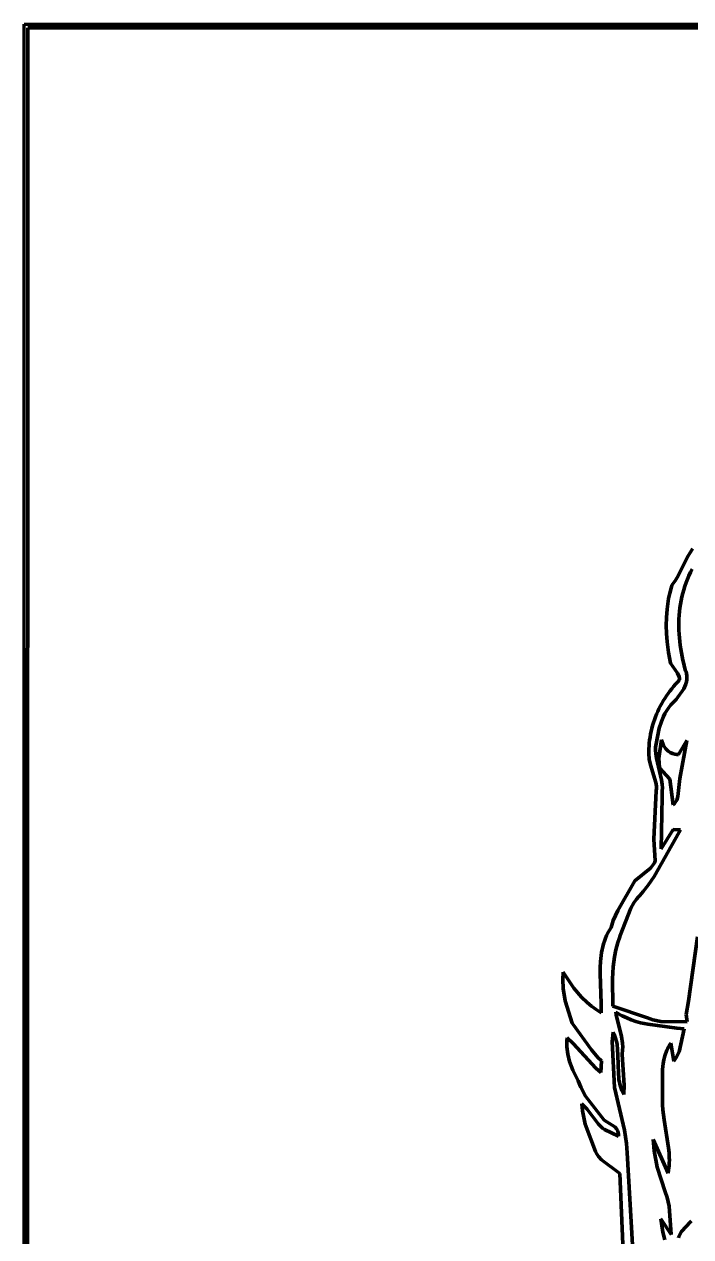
# Model space of a CAD drawing. Header units: millimetres. Extents: x 0 to 7.9, y 0 to 11.
# Drawn here: x 0 to 2.79, y 5.95 to 11.03 of the extents above; entities that cross this region are included whole.
import ezdxf

# ---------------------------------------------------------------- set-up
doc = ezdxf.new("R2010")
doc.units = ezdxf.units.MM
doc.layers.add('color#020202ff', color=7, linetype='CONTINUOUS', lineweight=100)
doc.layers.add('color#fefefeff', color=7, linetype='CONTINUOUS', lineweight=100)

msp = doc.modelspace()

# ---------------------------------------------------------------- linework, layer by layer
at = {"layer": 'color#020202ff'}
for p, q in [((0, 11.0278), (7.875, 11.0278)), ((0, 0), (0, 11.0278)), ((0.0145, 11.0128), (0.0139, 2.3334)), ((4.9861, 11.0138), (0.0145, 11.0128)), ((2.789, 8.8196), (2.7981, 8.8325)), ((2.7373, 8.7199), (2.7768, 8.7992)), ((2.7768, 8.7992), (2.789, 8.8196)), ((2.7895, 8.7346), (2.7827, 8.7204)), ((2.7968, 8.7485), (2.7895, 8.7346)), ((2.7079, 8.669), (2.711, 8.68)), ((2.711, 8.68), (2.716, 8.6862)), ((2.716, 8.6862), (2.7251, 8.6993)), ((2.7251, 8.6993), (2.7373, 8.7199)), ((2.7656, 8.6769), (2.7609, 8.662)), ((2.7708, 8.6916), (2.7656, 8.6769)), ((2.7765, 8.7061), (2.7708, 8.6916)), ((2.7827, 8.7204), (2.7765, 8.7061)), ((2.6939, 8.6024), (2.6976, 8.6248)), ((2.6976, 8.6248), (2.7023, 8.647)), ((2.7023, 8.647), (2.7079, 8.669)), ((2.7531, 8.6319), (2.75, 8.6166)), ((2.7568, 8.647), (2.7531, 8.6319)), ((2.7609, 8.662), (2.7568, 8.647)), ((2.6884, 8.5461), (2.6911, 8.58)), ((2.6911, 8.58), (2.6939, 8.6024)), ((2.7451, 8.5858), (2.7433, 8.5703)), ((2.7473, 8.6012), (2.7451, 8.5858)), ((2.75, 8.6166), (2.7473, 8.6012)), ((2.6876, 8.5122), (2.6884, 8.5461)), ((2.7411, 8.539), (2.7406, 8.5233)), ((2.7406, 8.5233), (2.7406, 8.5076)), ((2.742, 8.5547), (2.7411, 8.539)), ((2.7433, 8.5703), (2.742, 8.5547)), ((2.6886, 8.4782), (2.6876, 8.5122)), ((2.6913, 8.4443), (2.6886, 8.4782)), ((2.7406, 8.5076), (2.7409, 8.4919)), ((2.7409, 8.4919), (2.7417, 8.4762)), ((2.7417, 8.4762), (2.7428, 8.4605)), ((2.6974, 8.3993), (2.6913, 8.4443)), ((2.7428, 8.4605), (2.7444, 8.4448)), ((2.7444, 8.4448), (2.7462, 8.4292)), ((2.7462, 8.4292), (2.7485, 8.4137)), ((2.7062, 8.3548), (2.6974, 8.3993)), ((2.7485, 8.4137), (2.751, 8.3982)), ((2.751, 8.3982), (2.754, 8.3828)), ((2.754, 8.3828), (2.7572, 8.3675)), ((2.7352, 8.3128), (2.7062, 8.3548)), ((2.7572, 8.3675), (2.7607, 8.3523)), ((2.7607, 8.3523), (2.7646, 8.3372)), ((2.7646, 8.3372), (2.7687, 8.3223)), ((2.7687, 8.3223), (2.7706, 8.3177)), ((2.7267, 8.2663), (2.7352, 8.2753)), ((2.7423, 8.298), (2.7352, 8.3128)), ((2.7352, 8.2753), (2.7439, 8.2841)), ((2.7439, 8.2899), (2.7423, 8.298)), ((2.7439, 8.2841), (2.7439, 8.2899)), ((2.7727, 8.2771), (2.7688, 8.2641)), ((2.7706, 8.3177), (2.772, 8.3131)), ((2.772, 8.3131), (2.7732, 8.3085)), ((2.7742, 8.286), (2.7727, 8.2771)), ((2.7732, 8.3085), (2.774, 8.304)), ((2.774, 8.304), (2.7746, 8.2949)), ((2.7746, 8.2949), (2.7742, 8.286)), ((2.6883, 8.2175), (2.6954, 8.2277)), ((2.6954, 8.2277), (2.7028, 8.2377)), ((2.7028, 8.2377), (2.7105, 8.2475)), ((2.7105, 8.2475), (2.7185, 8.257)), ((2.7185, 8.257), (2.7267, 8.2663)), ((2.7611, 8.2473), (2.729, 8.2018)), ((2.7688, 8.2641), (2.7611, 8.2473)), ((2.6572, 8.1636), (2.6628, 8.1747)), ((2.6628, 8.1747), (2.6687, 8.1857)), ((2.6687, 8.1857), (2.6749, 8.1965)), ((2.6749, 8.1965), (2.6815, 8.2071)), ((2.6815, 8.2071), (2.6883, 8.2175)), ((2.6983, 8.1692), (2.69, 8.157)), ((2.7075, 8.1807), (2.6983, 8.1692)), ((2.7177, 8.1916), (2.7075, 8.1807)), ((2.7232, 8.1968), (2.7177, 8.1916)), ((2.729, 8.2018), (2.7232, 8.1968)), ((2.6341, 8.1057), (2.638, 8.1175)), ((2.638, 8.1175), (2.6423, 8.1293)), ((2.6423, 8.1293), (2.6469, 8.1408)), ((2.6469, 8.1408), (2.6519, 8.1523)), ((2.6519, 8.1523), (2.6572, 8.1636)), ((2.6759, 8.1312), (2.6673, 8.1108)), ((2.6825, 8.1444), (2.6759, 8.1312)), ((2.69, 8.157), (2.6825, 8.1444)), ((2.6219, 8.0575), (2.6244, 8.0696)), ((2.6244, 8.0696), (2.6273, 8.0818)), ((2.6273, 8.0818), (2.6305, 8.0938)), ((2.6305, 8.0938), (2.6341, 8.1057)), ((2.6581, 8.0825), (2.6436, 8.0097)), ((2.6673, 8.1108), (2.6581, 8.0825)), ((2.6158, 8.0081), (2.6168, 8.0205)), ((2.6168, 8.0205), (2.6181, 8.0329)), ((2.6181, 8.0329), (2.6198, 8.0452)), ((2.6198, 8.0452), (2.6219, 8.0575)), ((2.6562, 7.9567), (2.6673, 8.0339)), ((2.6673, 8.0339), (2.6766, 8.0098)), ((2.7395, 7.9729), (2.7741, 8.0314)), ((2.7741, 8.0314), (2.7443, 7.8718)), ((2.6152, 7.9833), (2.6153, 7.9957)), ((2.6155, 7.9708), (2.6152, 7.9833)), ((2.6153, 7.9957), (2.6158, 8.0081)), ((2.6162, 7.9584), (2.6155, 7.9708)), ((2.643, 8.003), (2.6427, 7.9896)), ((2.6427, 7.9896), (2.6435, 7.9764)), ((2.6436, 8.0097), (2.643, 8.003)), ((2.6435, 7.9764), (2.6463, 7.9568)), ((2.6766, 8.0098), (2.6863, 7.9954)), ((2.6863, 7.9954), (2.696, 7.986)), ((2.696, 7.986), (2.7043, 7.9804)), ((2.7043, 7.9804), (2.7137, 7.9763)), ((2.7137, 7.9763), (2.7241, 7.9737)), ((2.7241, 7.9737), (2.7316, 7.9729)), ((2.7316, 7.9729), (2.7395, 7.9729)), ((2.6167, 7.9535), (2.6162, 7.9584)), ((2.6216, 7.9296), (2.6167, 7.9535)), ((2.6446, 7.8549), (2.6216, 7.9296)), ((2.6463, 7.9568), (2.6681, 7.8664)), ((2.659, 7.916), (2.6562, 7.9567)), ((2.7021, 7.8685), (2.659, 7.916)), ((2.6681, 7.8664), (2.6708, 7.8468)), ((2.7174, 7.7613), (2.7021, 7.8685)), ((2.7443, 7.8718), (2.7369, 7.796)), ((2.6353, 7.6186), (2.6456, 7.8207)), ((2.6463, 7.8405), (2.6446, 7.8549)), ((2.6456, 7.8207), (2.6465, 7.8307)), ((2.6465, 7.8307), (2.6463, 7.8405)), ((2.671, 7.8202), (2.6702, 7.795)), ((2.6708, 7.8468), (2.6714, 7.8335)), ((2.6714, 7.8335), (2.671, 7.8202)), ((2.6702, 7.795), (2.667, 7.5773)), ((2.7203, 7.7644), (2.7174, 7.7613)), ((2.7254, 7.7709), (2.7203, 7.7644)), ((2.7314, 7.7813), (2.7254, 7.7709)), ((2.7369, 7.796), (2.7314, 7.7813)), ((2.6413, 7.5276), (2.6353, 7.6186)), ((2.7416, 7.6473), (2.637, 7.4625)), ((2.667, 7.5773), (2.7171, 7.6583)), ((2.7171, 7.6583), (2.7473, 7.6569)), ((2.7473, 7.6569), (2.7416, 7.6473)), ((2.6215, 7.4961), (2.6318, 7.5089)), ((2.6318, 7.5089), (2.638, 7.5197)), ((2.638, 7.5197), (2.6413, 7.5276)), ((2.5564, 7.4444), (2.6215, 7.4961)), ((2.637, 7.4625), (2.6118, 7.4257)), ((2.4845, 7.3193), (2.5564, 7.4444)), ((2.6118, 7.4257), (2.5912, 7.3991)), ((2.5635, 7.3675), (2.5523, 7.3518)), ((2.572, 7.3774), (2.5635, 7.3675)), ((2.5765, 7.3821), (2.572, 7.3774)), ((2.5912, 7.3991), (2.5765, 7.3821)), ((2.466, 7.2778), (2.4845, 7.3193)), ((2.5396, 7.3295), (2.495, 7.2152)), ((2.5523, 7.3518), (2.5396, 7.3295)), ((2.4565, 7.2488), (2.466, 7.2778)), ((2.4335, 7.2037), (2.4383, 7.2152)), ((2.4383, 7.2152), (2.4437, 7.2266)), ((2.4437, 7.2266), (2.4498, 7.2378)), ((2.4498, 7.2378), (2.4565, 7.2488)), ((2.4915, 7.2054), (2.4852, 7.1856)), ((2.495, 7.2152), (2.4915, 7.2054)), ((2.7807, 6.9408), (2.8182, 7.2096)), ((2.4173, 7.1439), (2.4196, 7.1561)), ((2.4196, 7.1561), (2.4223, 7.1682)), ((2.4223, 7.1682), (2.4255, 7.1802)), ((2.4255, 7.1802), (2.4292, 7.192)), ((2.4292, 7.192), (2.4335, 7.2037)), ((2.4773, 7.1557), (2.4712, 7.1254)), ((2.4852, 7.1856), (2.4773, 7.1557)), ((2.4115, 7.0816), (2.4128, 7.1068)), ((2.4128, 7.1068), (2.414, 7.1192)), ((2.414, 7.1192), (2.4155, 7.1316)), ((2.4155, 7.1316), (2.4173, 7.1439)), ((2.4712, 7.1254), (2.4656, 7.0846)), ((2.2545, 7.0309), (2.2557, 7.0611)), ((2.2557, 7.0611), (2.3012, 6.9942)), ((2.4111, 7.0563), (2.4115, 7.0816)), ((2.415, 6.9292), (2.4111, 7.0563)), ((2.4656, 7.0846), (2.4621, 7.0331)), ((2.2566, 6.9933), (2.2545, 7.0309)), ((2.4621, 7.0331), (2.4643, 6.9195)), ((2.2652, 6.9412), (2.2566, 6.9933)), ((2.3012, 6.9942), (2.3329, 6.9573)), ((2.3329, 6.9573), (2.3561, 6.9347)), ((2.294, 6.8476), (2.2652, 6.9412)), ((2.3561, 6.9347), (2.3746, 6.9191)), ((2.3746, 6.9191), (2.3942, 6.9049)), ((2.3942, 6.9049), (2.4149, 6.892)), ((2.4149, 6.892), (2.415, 6.9292)), ((2.4643, 6.9195), (2.6099, 6.8703)), ((2.7708, 6.8839), (2.7807, 6.9408)), ((2.477, 6.8945), (2.4782, 6.8835)), ((2.4858, 6.8889), (2.477, 6.8945)), ((2.4782, 6.8835), (2.5008, 6.7919)), ((2.4947, 6.8837), (2.4858, 6.8889)), ((2.5037, 6.8788), (2.4947, 6.8837)), ((2.5129, 6.8742), (2.5037, 6.8788)), ((2.5222, 6.87), (2.5129, 6.8742)), ((2.5411, 6.8624), (2.5222, 6.87)), ((2.5604, 6.8559), (2.5411, 6.8624)), ((2.5801, 6.8503), (2.5604, 6.8559)), ((2.6101, 6.8435), (2.5801, 6.8503)), ((2.6099, 6.8703), (2.6317, 6.8623)), ((2.6317, 6.8623), (2.6654, 6.8548)), ((2.6654, 6.8548), (2.7751, 6.8532)), ((2.7751, 6.8532), (2.7708, 6.8839)), ((2.2985, 6.8424), (2.294, 6.8476)), ((2.3747, 6.736), (2.2985, 6.8424)), ((2.4653, 6.8108), (2.4613, 6.7709)), ((2.4693, 6.8023), (2.4653, 6.8108)), ((2.4728, 6.7937), (2.4693, 6.8023)), ((2.7327, 6.8273), (2.6101, 6.8435)), ((2.7631, 6.8239), (2.7327, 6.8273)), ((2.7414, 6.7282), (2.7631, 6.8239)), ((2.2715, 6.7743), (2.2723, 6.7869)), ((2.2717, 6.7491), (2.2715, 6.7743)), ((2.2756, 6.7179), (2.2717, 6.7491)), ((2.2723, 6.7869), (2.2981, 6.7635)), ((2.2981, 6.7635), (2.3923, 6.6606)), ((2.4613, 6.7709), (2.4711, 6.5786)), ((2.4757, 6.785), (2.4728, 6.7937)), ((2.4781, 6.7762), (2.4757, 6.785)), ((2.4802, 6.7673), (2.4781, 6.7762)), ((2.4818, 6.7583), (2.4802, 6.7673)), ((2.4841, 6.7401), (2.4818, 6.7583)), ((2.5008, 6.7919), (2.505, 6.7647)), ((2.5054, 6.7481), (2.5046, 6.7368)), ((2.505, 6.7647), (2.5054, 6.7481)), ((2.6937, 6.7425), (2.6975, 6.7499)), ((2.6975, 6.7499), (2.7017, 6.7572)), ((2.7017, 6.7572), (2.7063, 6.7644)), ((2.7063, 6.7644), (2.7197, 6.6897)), ((2.283, 6.6875), (2.2756, 6.7179)), ((2.4014, 6.7046), (2.3747, 6.736)), ((2.4165, 6.6903), (2.4014, 6.7046)), ((2.4857, 6.7124), (2.4841, 6.7401)), ((2.4872, 6.6379), (2.4857, 6.7124)), ((2.5046, 6.7368), (2.5034, 6.7174)), ((2.5034, 6.7174), (2.5111, 6.5882)), ((2.6781, 6.6955), (2.6821, 6.7115)), ((2.6821, 6.7115), (2.6845, 6.7194)), ((2.6845, 6.7194), (2.6872, 6.7272)), ((2.6872, 6.7272), (2.6903, 6.7349)), ((2.6903, 6.7349), (2.6937, 6.7425)), ((2.7197, 6.6897), (2.7281, 6.702)), ((2.7281, 6.702), (2.7414, 6.7282)), ((2.2961, 6.6521), (2.283, 6.6875)), ((2.3168, 6.6132), (2.2961, 6.6521)), ((2.3923, 6.6606), (2.4135, 6.6422)), ((2.4135, 6.6422), (2.4165, 6.6903)), ((2.6718, 6.5362), (2.6724, 6.6542)), ((2.6724, 6.6542), (2.6752, 6.6791)), ((2.6752, 6.6791), (2.6781, 6.6955)), ((2.3192, 6.6064), (2.3168, 6.6132)), ((2.33, 6.5802), (2.3192, 6.6064)), ((2.4887, 6.6196), (2.4872, 6.6379)), ((2.4899, 6.6105), (2.4887, 6.6196)), ((2.4914, 6.6014), (2.4899, 6.6105)), ((2.4933, 6.5925), (2.4914, 6.6014)), ((2.35, 6.5429), (2.33, 6.5802)), ((2.4711, 6.5786), (2.5135, 6.4012)), ((2.4956, 6.5836), (2.4933, 6.5925)), ((2.4984, 6.5749), (2.4956, 6.5836)), ((2.5016, 6.5663), (2.4984, 6.5749)), ((2.5054, 6.5577), (2.5016, 6.5663)), ((2.5098, 6.5493), (2.5054, 6.5577)), ((2.5111, 6.5882), (2.5098, 6.5493)), ((2.3365, 6.4818), (2.3337, 6.5104)), ((2.3337, 6.5104), (2.3416, 6.5041)), ((2.3416, 6.5041), (2.3556, 6.49)), ((2.4274, 6.4419), (2.35, 6.5429)), ((2.6717, 6.5281), (2.6718, 6.5362)), ((2.672, 6.5068), (2.6717, 6.5281)), ((2.6735, 6.4855), (2.672, 6.5068)), ((2.348, 6.4257), (2.3365, 6.4818)), ((2.3556, 6.49), (2.4035, 6.4261)), ((2.6789, 6.4432), (2.6735, 6.4855)), ((2.6976, 6.3272), (2.6789, 6.4432)), ((2.3913, 6.3117), (2.348, 6.4257)), ((2.4035, 6.4261), (2.4139, 6.4154)), ((2.4139, 6.4154), (2.4215, 6.4089)), ((2.4215, 6.4089), (2.4298, 6.4031)), ((2.4722, 6.4139), (2.4274, 6.4419)), ((2.4298, 6.4031), (2.4884, 6.3755)), ((2.4803, 6.4044), (2.4722, 6.4139)), ((2.4848, 6.396), (2.4803, 6.4044)), ((2.4869, 6.3898), (2.4848, 6.396)), ((2.5135, 6.4012), (2.5213, 6.3441)), ((2.4881, 6.383), (2.4869, 6.3898)), ((2.4884, 6.3755), (2.4881, 6.383)), ((2.5213, 6.3441), (2.5235, 6.3057)), ((2.6365, 6.3142), (2.6334, 6.3608)), ((2.6334, 6.3608), (2.6955, 6.2213)), ((2.3958, 6.3028), (2.3913, 6.3117)), ((2.4037, 6.2906), (2.3958, 6.3028)), ((2.5235, 6.3057), (2.5541, 5.7894)), ((2.6491, 6.2455), (2.6365, 6.3142)), ((2.6996, 6.3061), (2.6976, 6.3272)), ((2.7006, 6.285), (2.6996, 6.3061)), ((2.4162, 6.2761), (2.4037, 6.2906)), ((2.494, 6.2186), (2.4162, 6.2761)), ((2.6831, 6.1422), (2.6491, 6.2455)), ((2.6973, 6.2319), (2.6987, 6.2426)), ((2.6987, 6.2426), (2.6998, 6.2532)), ((2.6998, 6.2532), (2.7004, 6.2638)), ((2.7004, 6.2638), (2.7007, 6.2744)), ((2.7007, 6.2744), (2.7006, 6.285)), ((2.5107, 5.8118), (2.494, 6.2186)), ((2.6955, 6.2213), (2.6973, 6.2319)), ((2.6917, 6.1187), (2.6831, 6.1422)), ((2.7, 6.0825), (2.6917, 6.1187)), ((2.7084, 5.9644), (2.7, 6.0825)), ((2.674, 5.9739), (2.6657, 6.0301)), ((2.6657, 6.0301), (2.7084, 5.9644)), ((2.7886, 6.0169), (2.7521, 5.9765)), ((2.7921, 6.0204), (2.7886, 6.0169)), ((2.6816, 5.9421), (2.674, 5.9739)), ((2.741, 5.955), (2.7388, 5.9503)), ((2.7521, 5.9765), (2.741, 5.955))]:
    msp.add_line(p, q, dxfattribs=at)
at = {"layer": 'color#fefefeff'}
for p, q in [((0.0139, 2.3334), (0.0145, 11.0128)), ((0.0145, 11.0128), (4.9861, 11.0138)), ((2.7981, 8.8325), (2.789, 8.8196)), ((2.7768, 8.7992), (2.7373, 8.7199)), ((2.789, 8.8196), (2.7768, 8.7992)), ((2.7827, 8.7204), (2.7895, 8.7346)), ((2.7895, 8.7346), (2.7968, 8.7485)), ((2.711, 8.68), (2.7079, 8.669)), ((2.716, 8.6862), (2.711, 8.68)), ((2.7251, 8.6993), (2.716, 8.6862)), ((2.7373, 8.7199), (2.7251, 8.6993)), ((2.7609, 8.662), (2.7656, 8.6769)), ((2.7656, 8.6769), (2.7708, 8.6916)), ((2.7708, 8.6916), (2.7765, 8.7061)), ((2.7765, 8.7061), (2.7827, 8.7204)), ((2.6976, 8.6248), (2.6939, 8.6024)), ((2.7023, 8.647), (2.6976, 8.6248)), ((2.7079, 8.669), (2.7023, 8.647)), ((2.75, 8.6166), (2.7531, 8.6319)), ((2.7531, 8.6319), (2.7568, 8.647)), ((2.7568, 8.647), (2.7609, 8.662)), ((2.6911, 8.58), (2.6884, 8.5461)), ((2.6939, 8.6024), (2.6911, 8.58)), ((2.7433, 8.5703), (2.7451, 8.5858)), ((2.7451, 8.5858), (2.7473, 8.6012)), ((2.7473, 8.6012), (2.75, 8.6166)), ((2.6884, 8.5461), (2.6876, 8.5122)), ((2.7406, 8.5233), (2.7411, 8.539)), ((2.7406, 8.5076), (2.7406, 8.5233)), ((2.7411, 8.539), (2.742, 8.5547)), ((2.742, 8.5547), (2.7433, 8.5703)), ((2.6876, 8.5122), (2.6886, 8.4782)), ((2.6886, 8.4782), (2.6913, 8.4443)), ((2.7409, 8.4919), (2.7406, 8.5076)), ((2.7417, 8.4762), (2.7409, 8.4919)), ((2.7428, 8.4605), (2.7417, 8.4762)), ((2.6913, 8.4443), (2.6974, 8.3993)), ((2.7444, 8.4448), (2.7428, 8.4605)), ((2.7462, 8.4292), (2.7444, 8.4448)), ((2.7485, 8.4137), (2.7462, 8.4292)), ((2.6974, 8.3993), (2.7062, 8.3548)), ((2.751, 8.3982), (2.7485, 8.4137)), ((2.754, 8.3828), (2.751, 8.3982)), ((2.7572, 8.3675), (2.754, 8.3828)), ((2.7062, 8.3548), (2.7352, 8.3128)), ((2.7607, 8.3523), (2.7572, 8.3675)), ((2.7646, 8.3372), (2.7607, 8.3523)), ((2.7687, 8.3223), (2.7646, 8.3372)), ((2.7706, 8.3177), (2.7687, 8.3223)), ((2.7352, 8.2753), (2.7267, 8.2663)), ((2.7352, 8.3128), (2.7423, 8.298)), ((2.7439, 8.2841), (2.7352, 8.2753)), ((2.7423, 8.298), (2.7439, 8.2899)), ((2.7439, 8.2899), (2.7439, 8.2841)), ((2.7688, 8.2641), (2.7727, 8.2771)), ((2.772, 8.3131), (2.7706, 8.3177)), ((2.7732, 8.3085), (2.772, 8.3131)), ((2.7727, 8.2771), (2.7742, 8.286)), ((2.774, 8.304), (2.7732, 8.3085)), ((2.7746, 8.2949), (2.774, 8.304)), ((2.7742, 8.286), (2.7746, 8.2949)), ((2.6954, 8.2277), (2.6883, 8.2175)), ((2.7028, 8.2377), (2.6954, 8.2277)), ((2.7105, 8.2475), (2.7028, 8.2377)), ((2.7185, 8.257), (2.7105, 8.2475)), ((2.7267, 8.2663), (2.7185, 8.257)), ((2.729, 8.2018), (2.7611, 8.2473)), ((2.7611, 8.2473), (2.7688, 8.2641)), ((2.6628, 8.1747), (2.6572, 8.1636)), ((2.6687, 8.1857), (2.6628, 8.1747)), ((2.6749, 8.1965), (2.6687, 8.1857)), ((2.6815, 8.2071), (2.6749, 8.1965)), ((2.6883, 8.2175), (2.6815, 8.2071)), ((2.69, 8.157), (2.6983, 8.1692)), ((2.6983, 8.1692), (2.7075, 8.1807)), ((2.7075, 8.1807), (2.7177, 8.1916)), ((2.7177, 8.1916), (2.7232, 8.1968)), ((2.7232, 8.1968), (2.729, 8.2018)), ((2.638, 8.1175), (2.6341, 8.1057)), ((2.6423, 8.1293), (2.638, 8.1175)), ((2.6469, 8.1408), (2.6423, 8.1293)), ((2.6519, 8.1523), (2.6469, 8.1408)), ((2.6572, 8.1636), (2.6519, 8.1523)), ((2.6673, 8.1108), (2.6759, 8.1312)), ((2.6759, 8.1312), (2.6825, 8.1444)), ((2.6825, 8.1444), (2.69, 8.157)), ((2.6244, 8.0696), (2.6219, 8.0575)), ((2.6273, 8.0818), (2.6244, 8.0696)), ((2.6305, 8.0938), (2.6273, 8.0818)), ((2.6341, 8.1057), (2.6305, 8.0938)), ((2.6436, 8.0097), (2.6581, 8.0825)), ((2.6581, 8.0825), (2.6673, 8.1108)), ((2.6168, 8.0205), (2.6158, 8.0081)), ((2.6181, 8.0329), (2.6168, 8.0205)), ((2.6198, 8.0452), (2.6181, 8.0329)), ((2.6219, 8.0575), (2.6198, 8.0452)), ((2.6673, 8.0339), (2.6562, 7.9567)), ((2.6766, 8.0098), (2.6673, 8.0339)), ((2.7741, 8.0314), (2.7395, 7.9729)), ((2.7443, 7.8718), (2.7741, 8.0314)), ((2.6153, 7.9957), (2.6152, 7.9833)), ((2.6152, 7.9833), (2.6155, 7.9708)), ((2.6158, 8.0081), (2.6153, 7.9957)), ((2.6155, 7.9708), (2.6162, 7.9584)), ((2.6427, 7.9896), (2.643, 8.003)), ((2.6435, 7.9764), (2.6427, 7.9896)), ((2.643, 8.003), (2.6436, 8.0097)), ((2.6463, 7.9568), (2.6435, 7.9764)), ((2.6863, 7.9954), (2.6766, 8.0098)), ((2.696, 7.986), (2.6863, 7.9954)), ((2.7043, 7.9804), (2.696, 7.986)), ((2.7137, 7.9763), (2.7043, 7.9804)), ((2.7241, 7.9737), (2.7137, 7.9763)), ((2.7316, 7.9729), (2.7241, 7.9737)), ((2.7395, 7.9729), (2.7316, 7.9729)), ((2.6162, 7.9584), (2.6167, 7.9535)), ((2.6167, 7.9535), (2.6216, 7.9296)), ((2.6216, 7.9296), (2.6446, 7.8549)), ((2.6681, 7.8664), (2.6463, 7.9568)), ((2.6562, 7.9567), (2.659, 7.916)), ((2.659, 7.916), (2.7021, 7.8685)), ((2.6708, 7.8468), (2.6681, 7.8664)), ((2.7021, 7.8685), (2.7174, 7.7613)), ((2.7369, 7.796), (2.7443, 7.8718)), ((2.6456, 7.8207), (2.6353, 7.6186)), ((2.6446, 7.8549), (2.6463, 7.8405)), ((2.6465, 7.8307), (2.6456, 7.8207)), ((2.6463, 7.8405), (2.6465, 7.8307)), ((2.6702, 7.795), (2.671, 7.8202)), ((2.6714, 7.8335), (2.6708, 7.8468)), ((2.671, 7.8202), (2.6714, 7.8335)), ((2.667, 7.5773), (2.6702, 7.795)), ((2.7174, 7.7613), (2.7203, 7.7644)), ((2.7203, 7.7644), (2.7254, 7.7709)), ((2.7254, 7.7709), (2.7314, 7.7813)), ((2.7314, 7.7813), (2.7369, 7.796)), ((2.6353, 7.6186), (2.6413, 7.5276)), ((2.637, 7.4625), (2.7416, 7.6473)), ((2.7171, 7.6583), (2.667, 7.5773)), ((2.7473, 7.6569), (2.7171, 7.6583)), ((2.7416, 7.6473), (2.7473, 7.6569)), ((2.6318, 7.5089), (2.6215, 7.4961)), ((2.638, 7.5197), (2.6318, 7.5089)), ((2.6413, 7.5276), (2.638, 7.5197)), ((2.6215, 7.4961), (2.5564, 7.4444)), ((2.6118, 7.4257), (2.637, 7.4625)), ((2.5564, 7.4444), (2.4845, 7.3193)), ((2.5912, 7.3991), (2.6118, 7.4257)), ((2.5523, 7.3518), (2.5635, 7.3675)), ((2.5635, 7.3675), (2.572, 7.3774)), ((2.572, 7.3774), (2.5765, 7.3821)), ((2.5765, 7.3821), (2.5912, 7.3991)), ((2.4845, 7.3193), (2.466, 7.2778)), ((2.495, 7.2152), (2.5396, 7.3295)), ((2.5396, 7.3295), (2.5523, 7.3518)), ((2.466, 7.2778), (2.4565, 7.2488)), ((2.4383, 7.2152), (2.4335, 7.2037)), ((2.4437, 7.2266), (2.4383, 7.2152)), ((2.4498, 7.2378), (2.4437, 7.2266)), ((2.4565, 7.2488), (2.4498, 7.2378)), ((2.4852, 7.1856), (2.4915, 7.2054)), ((2.4915, 7.2054), (2.495, 7.2152)), ((2.8182, 7.2096), (2.7807, 6.9408)), ((2.4196, 7.1561), (2.4173, 7.1439)), ((2.4223, 7.1682), (2.4196, 7.1561)), ((2.4255, 7.1802), (2.4223, 7.1682)), ((2.4292, 7.192), (2.4255, 7.1802)), ((2.4335, 7.2037), (2.4292, 7.192)), ((2.4712, 7.1254), (2.4773, 7.1557)), ((2.4773, 7.1557), (2.4852, 7.1856)), ((2.4128, 7.1068), (2.4115, 7.0816)), ((2.414, 7.1192), (2.4128, 7.1068)), ((2.4155, 7.1316), (2.414, 7.1192)), ((2.4173, 7.1439), (2.4155, 7.1316)), ((2.4656, 7.0846), (2.4712, 7.1254)), ((2.2557, 7.0611), (2.2545, 7.0309)), ((2.3012, 6.9942), (2.2557, 7.0611)), ((2.4115, 7.0816), (2.4111, 7.0563)), ((2.4111, 7.0563), (2.415, 6.9292)), ((2.4621, 7.0331), (2.4656, 7.0846)), ((2.2545, 7.0309), (2.2566, 6.9933)), ((2.4643, 6.9195), (2.4621, 7.0331)), ((2.2566, 6.9933), (2.2652, 6.9412)), ((2.3329, 6.9573), (2.3012, 6.9942)), ((2.3561, 6.9347), (2.3329, 6.9573)), ((2.2652, 6.9412), (2.294, 6.8476)), ((2.3746, 6.9191), (2.3561, 6.9347)), ((2.3942, 6.9049), (2.3746, 6.9191)), ((2.4149, 6.892), (2.3942, 6.9049)), ((2.415, 6.9292), (2.4149, 6.892)), ((2.6099, 6.8703), (2.4643, 6.9195)), ((2.7807, 6.9408), (2.7708, 6.8839)), ((2.477, 6.8945), (2.4858, 6.8889)), ((2.4782, 6.8835), (2.477, 6.8945)), ((2.5008, 6.7919), (2.4782, 6.8835)), ((2.4858, 6.8889), (2.4947, 6.8837)), ((2.4947, 6.8837), (2.5037, 6.8788)), ((2.5037, 6.8788), (2.5129, 6.8742)), ((2.5129, 6.8742), (2.5222, 6.87)), ((2.5222, 6.87), (2.5411, 6.8624)), ((2.5411, 6.8624), (2.5604, 6.8559)), ((2.5604, 6.8559), (2.5801, 6.8503)), ((2.5801, 6.8503), (2.6101, 6.8435)), ((2.6317, 6.8623), (2.6099, 6.8703)), ((2.6654, 6.8548), (2.6317, 6.8623)), ((2.7751, 6.8532), (2.6654, 6.8548)), ((2.7708, 6.8839), (2.7751, 6.8532)), ((2.294, 6.8476), (2.2985, 6.8424)), ((2.2985, 6.8424), (2.3747, 6.736)), ((2.4613, 6.7709), (2.4653, 6.8108)), ((2.4653, 6.8108), (2.4693, 6.8023)), ((2.4693, 6.8023), (2.4728, 6.7937)), ((2.6101, 6.8435), (2.7327, 6.8273)), ((2.7327, 6.8273), (2.7631, 6.8239)), ((2.7631, 6.8239), (2.7414, 6.7282)), ((2.2723, 6.7869), (2.2715, 6.7743)), ((2.2715, 6.7743), (2.2717, 6.7491)), ((2.2717, 6.7491), (2.2756, 6.7179)), ((2.2981, 6.7635), (2.2723, 6.7869)), ((2.3923, 6.6606), (2.2981, 6.7635)), ((2.4711, 6.5786), (2.4613, 6.7709)), ((2.4728, 6.7937), (2.4757, 6.785)), ((2.4757, 6.785), (2.4781, 6.7762)), ((2.4781, 6.7762), (2.4802, 6.7673)), ((2.4802, 6.7673), (2.4818, 6.7583)), ((2.4818, 6.7583), (2.4841, 6.7401)), ((2.505, 6.7647), (2.5008, 6.7919)), ((2.5046, 6.7368), (2.5054, 6.7481)), ((2.5054, 6.7481), (2.505, 6.7647)), ((2.6975, 6.7499), (2.6937, 6.7425)), ((2.7017, 6.7572), (2.6975, 6.7499)), ((2.7063, 6.7644), (2.7017, 6.7572)), ((2.7197, 6.6897), (2.7063, 6.7644)), ((2.2756, 6.7179), (2.283, 6.6875)), ((2.3747, 6.736), (2.4014, 6.7046)), ((2.4014, 6.7046), (2.4165, 6.6903)), ((2.4841, 6.7401), (2.4857, 6.7124)), ((2.4857, 6.7124), (2.4872, 6.6379)), ((2.5034, 6.7174), (2.5046, 6.7368)), ((2.5111, 6.5882), (2.5034, 6.7174)), ((2.6821, 6.7115), (2.6781, 6.6955)), ((2.6845, 6.7194), (2.6821, 6.7115)), ((2.6872, 6.7272), (2.6845, 6.7194)), ((2.6903, 6.7349), (2.6872, 6.7272)), ((2.6937, 6.7425), (2.6903, 6.7349)), ((2.7281, 6.702), (2.7197, 6.6897)), ((2.7414, 6.7282), (2.7281, 6.702)), ((2.283, 6.6875), (2.2961, 6.6521)), ((2.2961, 6.6521), (2.3168, 6.6132)), ((2.4135, 6.6422), (2.3923, 6.6606)), ((2.4165, 6.6903), (2.4135, 6.6422)), ((2.6724, 6.6542), (2.6718, 6.5362)), ((2.6752, 6.6791), (2.6724, 6.6542)), ((2.6781, 6.6955), (2.6752, 6.6791)), ((2.3168, 6.6132), (2.3192, 6.6064)), ((2.3192, 6.6064), (2.33, 6.5802)), ((2.4872, 6.6379), (2.4887, 6.6196)), ((2.4887, 6.6196), (2.4899, 6.6105)), ((2.4899, 6.6105), (2.4914, 6.6014)), ((2.4914, 6.6014), (2.4933, 6.5925)), ((2.33, 6.5802), (2.35, 6.5429)), ((2.5135, 6.4012), (2.4711, 6.5786)), ((2.4933, 6.5925), (2.4956, 6.5836)), ((2.4956, 6.5836), (2.4984, 6.5749)), ((2.4984, 6.5749), (2.5016, 6.5663)), ((2.5016, 6.5663), (2.5054, 6.5577)), ((2.5054, 6.5577), (2.5098, 6.5493)), ((2.5098, 6.5493), (2.5111, 6.5882)), ((2.3416, 6.5041), (2.3337, 6.5104)), ((2.3337, 6.5104), (2.3365, 6.4818)), ((2.3556, 6.49), (2.3416, 6.5041)), ((2.35, 6.5429), (2.4274, 6.4419)), ((2.6718, 6.5362), (2.6717, 6.5281)), ((2.6717, 6.5281), (2.672, 6.5068)), ((2.672, 6.5068), (2.6735, 6.4855)), ((2.3365, 6.4818), (2.348, 6.4257)), ((2.4035, 6.4261), (2.3556, 6.49)), ((2.6735, 6.4855), (2.6789, 6.4432)), ((2.6789, 6.4432), (2.6976, 6.3272)), ((2.348, 6.4257), (2.3913, 6.3117)), ((2.4139, 6.4154), (2.4035, 6.4261)), ((2.4215, 6.4089), (2.4139, 6.4154)), ((2.4298, 6.4031), (2.4215, 6.4089)), ((2.4274, 6.4419), (2.4722, 6.4139)), ((2.4884, 6.3755), (2.4298, 6.4031)), ((2.4722, 6.4139), (2.4803, 6.4044)), ((2.4803, 6.4044), (2.4848, 6.396)), ((2.4848, 6.396), (2.4869, 6.3898)), ((2.5213, 6.3441), (2.5135, 6.4012)), ((2.4869, 6.3898), (2.4881, 6.383)), ((2.4881, 6.383), (2.4884, 6.3755)), ((2.5235, 6.3057), (2.5213, 6.3441)), ((2.6955, 6.2213), (2.6334, 6.3608)), ((2.6334, 6.3608), (2.6365, 6.3142)), ((2.3913, 6.3117), (2.3958, 6.3028)), ((2.3958, 6.3028), (2.4037, 6.2906)), ((2.5541, 5.7894), (2.5235, 6.3057)), ((2.6365, 6.3142), (2.6491, 6.2455)), ((2.6976, 6.3272), (2.6996, 6.3061)), ((2.6996, 6.3061), (2.7006, 6.285)), ((2.4037, 6.2906), (2.4162, 6.2761)), ((2.4162, 6.2761), (2.494, 6.2186)), ((2.6491, 6.2455), (2.6831, 6.1422)), ((2.6987, 6.2426), (2.6973, 6.2319)), ((2.6998, 6.2532), (2.6987, 6.2426)), ((2.7004, 6.2638), (2.6998, 6.2532)), ((2.7007, 6.2744), (2.7004, 6.2638)), ((2.7006, 6.285), (2.7007, 6.2744)), ((2.494, 6.2186), (2.5107, 5.8118)), ((2.6973, 6.2319), (2.6955, 6.2213)), ((2.6831, 6.1422), (2.6917, 6.1187)), ((2.6917, 6.1187), (2.7, 6.0825)), ((2.7, 6.0825), (2.7084, 5.9644)), ((2.7084, 5.9644), (2.6657, 6.0301)), ((2.6657, 6.0301), (2.674, 5.9739)), ((2.7521, 5.9765), (2.7886, 6.0169)), ((2.7886, 6.0169), (2.7921, 6.0204)), ((2.674, 5.9739), (2.6816, 5.9421)), ((2.7388, 5.9503), (2.741, 5.955)), ((2.741, 5.955), (2.7521, 5.9765))]:
    msp.add_line(p, q, dxfattribs=at)

doc.saveas('drawing.dxf')
